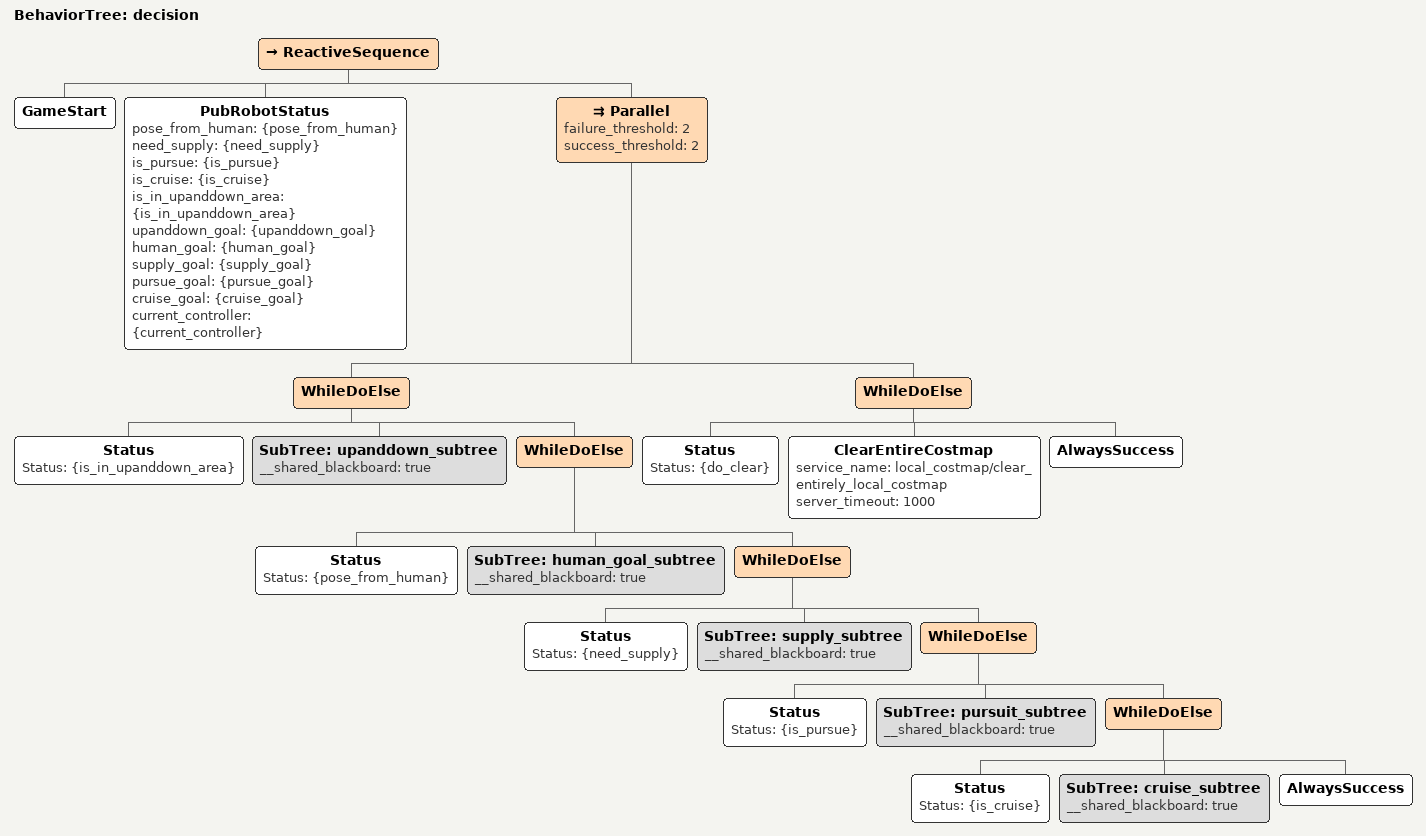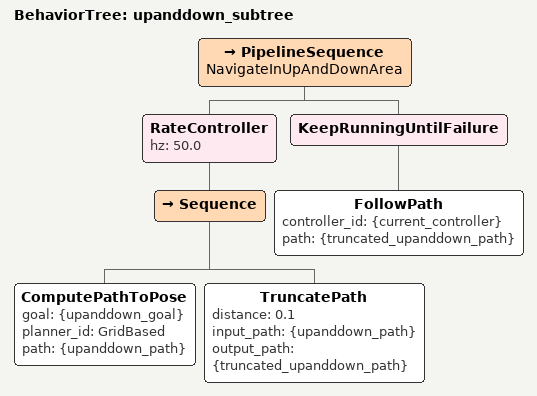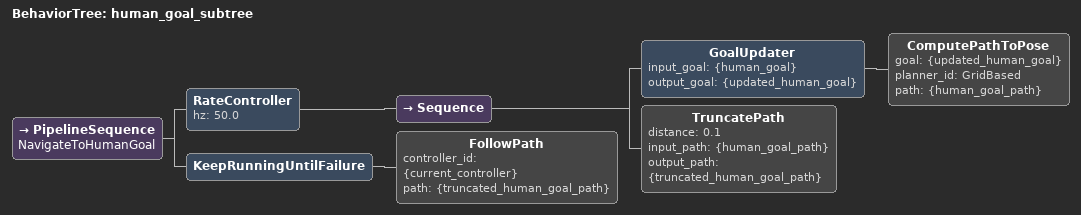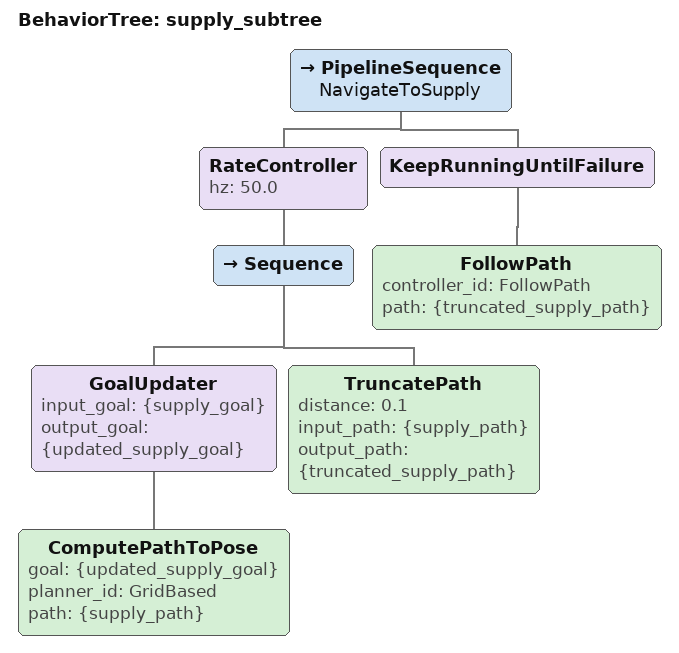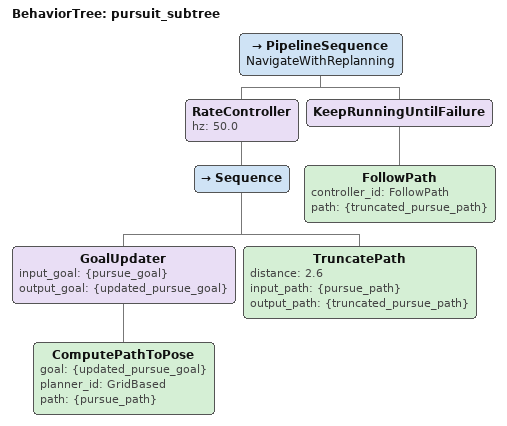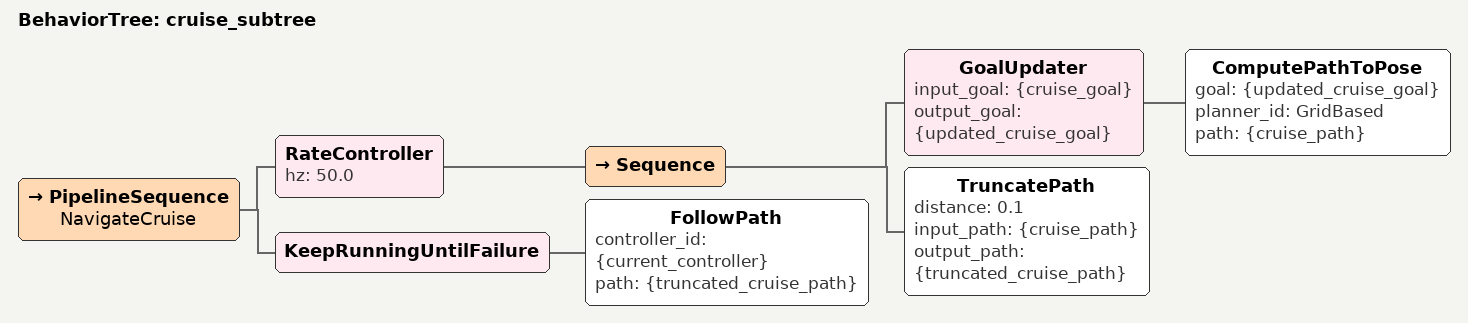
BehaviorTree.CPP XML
<?xml version="1.0" encoding="UTF-8"?>
<root BTCPP_format="3" main_tree_to_execute="decision">
    <BehaviorTree ID="decision">
        <ReactiveSequence>
            <GameStart/>
            <PubRobotStatus
                pose_from_human="{pose_from_human}"
                need_supply="{need_supply}"
                is_pursue="{is_pursue}"
                is_cruise="{is_cruise}"
                is_in_upanddown_area="{is_in_upanddown_area}"
                upanddown_goal="{upanddown_goal}"
                human_goal="{human_goal}"
                supply_goal="{supply_goal}"
                pursue_goal="{pursue_goal}"
                cruise_goal="{cruise_goal}"
                current_controller="{current_controller}"/>
            <Parallel failure_threshold="2" success_threshold="2">
                <WhileDoElse>
                    <Status Status="{is_in_upanddown_area}"/>
                    <SubTree ID="upanddown_subtree" __shared_blackboard="true"/>
                    <WhileDoElse>
                        <Status Status="{pose_from_human}"/>
                        <SubTree ID="human_goal_subtree" __shared_blackboard="true"/>
                        <WhileDoElse>
                            <Status Status="{need_supply}"/>
                            <SubTree ID="supply_subtree" __shared_blackboard="true"/>
                            <WhileDoElse>
                                <Status Status="{is_pursue}"/>
                                <SubTree ID="pursuit_subtree" __shared_blackboard="true"/>
                                <WhileDoElse>
                                    <Status Status="{is_cruise}"/>
                                    <SubTree ID="cruise_subtree" __shared_blackboard="true"/>
                                    <AlwaysSuccess/>
                                </WhileDoElse>
                            </WhileDoElse>
                        </WhileDoElse>
                    </WhileDoElse>
                </WhileDoElse>
                <WhileDoElse>
                    <Status Status="{do_clear}"/>
                    <ClearEntireCostmap service_name="local_costmap/clear_entirely_local_costmap" server_timeout="1000"/>
                    <AlwaysSuccess/>
                </WhileDoElse>
            </Parallel>
        </ReactiveSequence>
    </BehaviorTree>

    <!-- 起伏路段导航子树 -->
    <BehaviorTree ID="upanddown_subtree">
        <PipelineSequence name="NavigateInUpAndDownArea">
            <RateController hz="50.0">
                <Sequence>
                    <ComputePathToPose goal="{upanddown_goal}" planner_id="GridBased" path="{upanddown_path}"/>
                    <TruncatePath distance="0.1" input_path="{upanddown_path}" output_path="{truncated_upanddown_path}"/>
                </Sequence>
            </RateController>
            <KeepRunningUntilFailure>
                <FollowPath controller_id="{current_controller}" path="{truncated_upanddown_path}"/>
            </KeepRunningUntilFailure>
        </PipelineSequence>
    </BehaviorTree>

    <!-- 人类目标点子树 -->
    <BehaviorTree ID="human_goal_subtree">
        <PipelineSequence name="NavigateToHumanGoal">
            <RateController hz="50.0">
                <Sequence>
                    <GoalUpdater input_goal="{human_goal}" output_goal="{updated_human_goal}">
                        <ComputePathToPose goal="{updated_human_goal}" planner_id="GridBased" path="{human_goal_path}"/>
                    </GoalUpdater>
                    <TruncatePath distance="0.1" input_path="{human_goal_path}" output_path="{truncated_human_goal_path}"/>
                </Sequence>
            </RateController>
            <KeepRunningUntilFailure>
                <FollowPath controller_id="{current_controller}" path="{truncated_human_goal_path}"/>
            </KeepRunningUntilFailure>
        </PipelineSequence>
    </BehaviorTree>

    <!-- 补给子树 -->
    <BehaviorTree ID="supply_subtree">
        <PipelineSequence name="NavigateToSupply">
            <RateController hz="50.0">
                <Sequence>
                    <GoalUpdater input_goal="{supply_goal}" output_goal="{updated_supply_goal}">
                        <ComputePathToPose goal="{updated_supply_goal}" planner_id="GridBased" path="{supply_path}"/>
                    </GoalUpdater>
                    <TruncatePath distance="0.1" input_path="{supply_path}" output_path="{truncated_supply_path}"/>
                </Sequence>
            </RateController>
            <KeepRunningUntilFailure>
                <FollowPath controller_id="FollowPath" path="{truncated_supply_path}"/>
            </KeepRunningUntilFailure>
        </PipelineSequence>
    </BehaviorTree>

    <!-- 追击子树 -->
    <BehaviorTree ID="pursuit_subtree">
        <PipelineSequence name="NavigateWithReplanning">
            <RateController hz="50.0">
                <Sequence>
                    <GoalUpdater input_goal="{pursue_goal}" output_goal="{updated_pursue_goal}">
                        <ComputePathToPose goal="{updated_pursue_goal}" planner_id="GridBased" path="{pursue_path}"/>
                    </GoalUpdater>
                    <TruncatePath distance="2.6" input_path="{pursue_path}" output_path="{truncated_pursue_path}"/>
                </Sequence>
            </RateController>
            <KeepRunningUntilFailure>
                <FollowPath controller_id="FollowPath" path="{truncated_pursue_path}"/>
            </KeepRunningUntilFailure>
        </PipelineSequence>
    </BehaviorTree>

    <!-- 巡航子树 -->
    <BehaviorTree ID="cruise_subtree">
        <PipelineSequence name="NavigateCruise">
            <RateController hz="50.0">
                <Sequence>
                    <GoalUpdater input_goal="{cruise_goal}" output_goal="{updated_cruise_goal}">
                        <ComputePathToPose goal="{updated_cruise_goal}" planner_id="GridBased" path="{cruise_path}"/>
                    </GoalUpdater>
                    <TruncatePath distance="0.1" input_path="{cruise_path}" output_path="{truncated_cruise_path}"/>
                </Sequence>
            </RateController>
            <KeepRunningUntilFailure>
                <FollowPath controller_id="{current_controller}" path="{truncated_cruise_path}"/>
            </KeepRunningUntilFailure>
        </PipelineSequence>
    </BehaviorTree>

</root>
